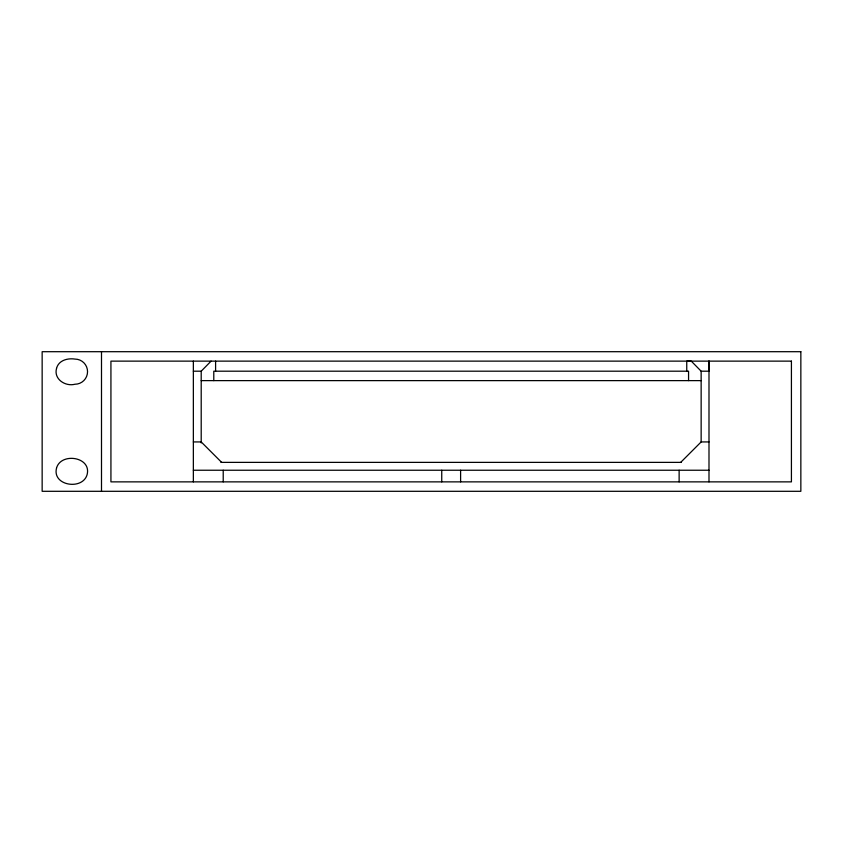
<?xml version="1.0" encoding="UTF-8"?>
<svg xmlns="http://www.w3.org/2000/svg" width="843" height="843" viewBox="0 0 843 843"><rect width="100%" height="100%" fill="white"/><g stroke="black" fill="none" stroke-linecap="round" stroke-linejoin="round"><path stroke-width="1.26" d="M213.785 380.625L213.785 371.194L688.562 371.194L688.562 380.625M201.203 442.912L201.203 371.194L211.077 361.131M680.701 462.375L701.144 441.932L708.995 441.932M686.75 371.194L686.75 361.131L691.271 361.131L701.144 371.194L708.995 371.194L708.995 361.131L708.995 481.869M193.353 371.194L201.203 371.194M201.203 380.625L701.144 380.625M193.353 441.932L201.203 441.932L221.646 462.375M220.94 462.375L681.407 462.375M193.353 470.236L708.995 470.236M701.144 371.194L701.144 441.932M679.131 470.236L679.131 481.869M460.605 470.236L460.605 481.869M441.743 470.236L441.743 481.869M223.216 470.236L223.216 481.869M215.597 361.131L215.597 371.194M193.353 361.131L193.353 481.869M101.497 351.7L101.497 491.3M56.534 368.412C53.53 379.118 65.311 386.779 74.964 384.239A12.582 12.582 0 0 0 87.546 371.668A12.582 12.582 0 0 0 74.964 359.086C67.661 357.938 58.536 360.33 56.534 368.412M56.534 468.076C51.96 485.916 82.73 490.5 87.114 474.588C91.687 456.758 60.917 452.175 56.534 468.076M800.85 351.7L42.15 351.7L42.15 491.3L800.85 491.3L800.85 351.7M791.419 361.131L110.928 361.131L110.928 481.869L791.419 481.869L791.419 361.131"/></g></svg>
